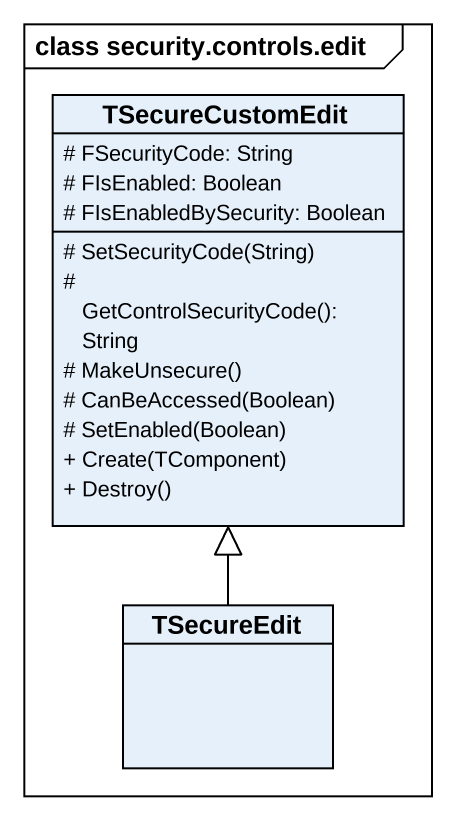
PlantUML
@startuml
mainframe class security.controls.edit
hide circle
hide empty members
skinparam classAttributeIconSize 0
class TSecureCustomEdit {
  # FSecurityCode: String
  # FIsEnabled: Boolean
  # FIsEnabledBySecurity: Boolean
  # SetSecurityCode(String)
  # GetControlSecurityCode(): String
  # MakeUnsecure()
  # CanBeAccessed(Boolean)
  # SetEnabled(Boolean)
  + Create(TComponent)
  + Destroy()
}
class TSecureEdit
TSecureEdit -up-|> TSecureCustomEdit
@enduml
